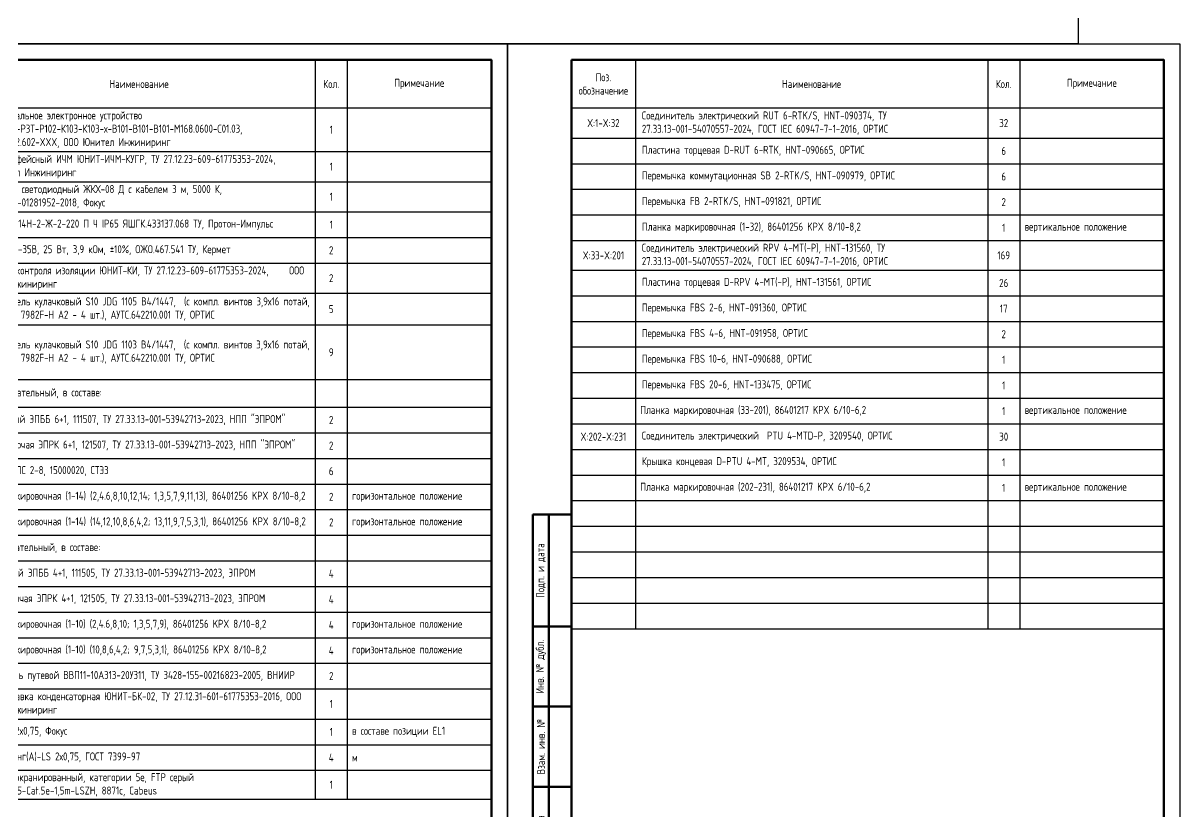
# Model space of a CAD drawing. Header units: millimetres. Extents: x -1036 to 3564, y -90 to 586.
# Drawn here: x -361.2 to 0, y 57.1 to 303.5 of the extents above; entities that cross this region are included whole.
import ezdxf

# ---------------------------------------------------------------- set-up
doc = ezdxf.new("R2010")
doc.units = ezdxf.units.MM
doc.styles.add('Gost_type_A', font='GOST_0.TTF')

# ---------------------------------------------------------------- blocks, each defined once
blk = doc.blocks.new('Штамп левый нижний')
at = {"lineweight": 50}
for points in [[(-12, 145), (-7, 145), (-7, 110), (-12, 110)], [(-7, 145), (0, 145), (0, 110), (-7, 110)], [(-12, 110), (-7, 110), (-7, 85), (-12, 85)], [(-7, 110), (0, 110), (0, 85), (-7, 85)], [(-12, 85), (-7, 85), (-7, 60), (-12, 60)], [(-7, 85), (0, 85), (0, 60), (-7, 60)], [(-12, 60), (-7, 60), (-7, 25), (-12, 25)], [(-7, 60), (0, 60), (0, 25), (-7, 25)], [(-12, 25), (-7, 25), (-7, 0), (-12, 0)], [(-7, 25), (0, 25), (0, 0), (-7, 0)]]:
    blk.add_lwpolyline(points, close=True, dxfattribs=at)
at = {"char_height": 2.5, "attachment_point": 5, "rotation": 90, "style": 'Gost_type_A'}
for s, insert, width in [('Подп. и дата', (-9.5, 127.5), 35), ('Инв. № дубл.', (-9.5, 97.5), 25), ('Взам. инв. №', (-9.5, 72.5), 25), ('Подп. и дата', (-9.5, 42.5), 35), ('Инв. N подл.', (-9.5, 12.5), 25)]:
    blk.add_mtext(s, dxfattribs=dict(at, insert=insert, width=width))
blk = doc.blocks.new('Формат_А4')
blk.add_lwpolyline([(0, 297), (0, 0), (-210, 0), (-210, 297)], close=True)
at = {"lineweight": 50}
blk.add_lwpolyline([(-190, 292), (-5, 292), (-5, 5), (-190, 5)], close=True, dxfattribs=at)
blk = doc.blocks.new('*T23')
at = {"color": 0, "lineweight": -2, "transparency": 16777216}
for p, q in [((0, 0), (185, 0)), ((0, 0), (0, -15)), ((20, 0), (20, -15)), ((130, 0), (130, -15)), ((140, 0), (140, -15)), ((185, 0), (185, -15)), ((210, 0), (395, 0)), ((210, 0), (210, -15)), ((230, 0), (230, -15)), ((340, 0), (340, -15)), ((350, 0), (350, -15)), ((395, 0), (395, -15))]:
    blk.add_line(p, q, dxfattribs=at)
at = {"color": 0, "linetype": 'ByBlock', "lineweight": -2, "transparency": 16777216}
for p, q in [((0, -15), (185, -15)), ((0, -15), (0, -230.93)), ((20, -15), (20, -230.93)), ((130, -15), (130, -230.93)), ((140, -15), (140, -124.46)), ((185, -15), (185, -230.93)), ((210, -15), (395, -15)), ((210, -15), (210, -177.66)), ((230, -15), (230, -177.66)), ((340, -15), (340, -177.66)), ((350, -15), (350, -105.66)), ((395, -15), (395, -177.66)), ((210, -24.41), (395, -24.41)), ((0, -28.63), (185, -28.63)), ((210, -32.41), (395, -32.41)), ((0, -38.06), (185, -38.06)), ((210, -40.41), (395, -40.41)), ((0, -47.45), (185, -47.45)), ((210, -48.41), (395, -48.41)), ((0, -55.45), (185, -55.45)), ((210, -56.41), (395, -56.41)), ((0, -63.45), (185, -63.45)), ((210, -65.66), (395, -65.66)), ((0, -72.88), (185, -72.88)), ((210, -73.66), (395, -73.66)), ((0, -82.78), (185, -82.78)), ((210, -81.66), (395, -81.66)), ((210, -89.66), (395, -89.66)), ((0, -99.79), (185, -99.79)), ((210, -97.66), (395, -97.66)), ((210, -105.66), (395, -105.66)), ((350, -105.66), (350, -113.66)), ((0, -108.46), (185, -108.46)), ((210, -113.66), (395, -113.66)), ((350, -113.66), (350, -129.66)), ((0, -116.46), (185, -116.46)), ((210, -121.66), (395, -121.66)), ((0, -124.46), (185, -124.46)), ((140, -124.46), (140, -188.46)), ((210, -129.66), (395, -129.66)), ((350, -129.66), (350, -137.66)), ((0, -132.46), (185, -132.46)), ((0, -140.46), (185, -140.46)), ((210, -137.66), (395, -137.66)), ((350, -137.66), (350, -177.66)), ((210, -145.66), (395, -145.66)), ((0, -148.46), (185, -148.46)), ((210, -153.66), (395, -153.66)), ((0, -156.46), (185, -156.46)), ((210, -161.66), (395, -161.66)), ((0, -164.46), (185, -164.46)), ((210, -169.66), (395, -169.66)), ((0, -172.46), (185, -172.46)), ((0, -180.46), (185, -180.46)), ((210, -177.66), (395, -177.66)), ((0, -188.46), (185, -188.46)), ((140, -188.46), (140, -230.93)), ((0, -196.46), (185, -196.46)), ((0, -205.89), (185, -205.89)), ((0, -213.89), (185, -213.89)), ((0, -221.89), (185, -221.89)), ((0, -230.93), (185, -230.93))]:
    blk.add_line(p, q, dxfattribs=at)
at = {"transparency": 16777216, "char_height": 2.5, "style": 'Gost_type_A'}
for s, insert, width, attachment_point in [('Поз. обозначение', (10, -7.5), 17, 5), ('Наименование', (75, -7.5), 107, 5), ('Кол.', (135, -7.5), 7, 5), ('Примечание', (162.5, -7.5), 42, 5), ('Поз. обозначение', (220, -7.5), 17, 5), ('Наименование', (285, -7.5), 107, 5), ('Кол.', (345, -7.5), 7, 5), ('Примечание', (372.5, -7.5), 42, 5), ('Перемычка FBS 10-6, HNT-090688, ОРТИС', (232, -93.66), 106, 4), ('1', (345, -93.66), 7, 5), ('Перемычка ПС 2-8, 15000020, СТЭЗ ', (21.5, -128.46), 107, 4), ('6', (135, -128.46), 7, 5), ('2', (135, -136.46), 7, 5), ('Планка маркировочная (1-14) (14,12,10,8,6,4,2; 13,11,9,7,5,3,1), 86401256 KPX 8/10-8,2', (21.5, -144.46), 107, 4), ('2', (135, -144.46), 7, 5), ('{\\C256;Блок испытательный, в составе:}', (21.5, -152.46), 107, 4), ('Блок базовый ЭПББ 4+1, 111505, ТУ 27.33.13-001-53942713-2023, ЭПРОМ', (21.5, -160.46), 107, 4), ('4', (135, -160.46), 7, 5), ('Крышка рабочая ЭПРК 4+1, 121505, ТУ 27.33.13-001-53942713-2023, ЭПРОМ', (21.5, -168.46), 107, 4), ('4', (135, -168.46), 7, 5), ('Планка маркировочная (1-10) (2,4.6,8,10; 1,3,5,7,9), 86401256 KPX 8/10-8,2', (21.5, -176.46), 107, 4), ('4', (135, -176.46), 7, 5), ('Планка маркировочная (1-10) (10,8,6,4,2; 9,7,5,3,1), 86401256 KPX 8/10-8,2', (21.5, -184.46), 107, 4), ('4', (135, -184.46), 7, 5)]:
    blk.add_mtext(s, dxfattribs=dict(at, insert=insert, width=width, attachment_point=attachment_point))
at = {"color": 0, "transparency": 16777216, "char_height": 2.5, "style": 'Gost_type_A'}
for s, insert, width, attachment_point in [('{\\C256;Интеллектуальное электронное устройство \\C6;ЮНИТ-М514-РЗТ-Р102-К103-К103-х-В101-В101-В101-М168.0600-С01.03,\\C256; НЛПР.656122.602-XXX, }ООО Юнител Инжиниринг', (22, -21.81), 106, 4), ('Соединитель электрический RUT 6-RTK/S, HNT-090374, ТУ 27.33.13-001-54070557-2024, ГОСТ IEC 60947-7-1-2016, ОРТИС', (232, -19.71), 106, 4), ('A1', (10, -21.81), 18, 5), ('1', (135, -21.81), 7, 5), ('X:1-X:32', (220, -19.71), 18, 5), ('32', (345, -19.71), 7, 5), ('Пластина торцевая D-RUT 6-RTK, HNT-090665, ОРТИС', (232, -28.41), 106, 4), ('6', (345, -28.41), 7, 5), ('A1.1', (10, -33.34), 18, 5), ('Блок интерфейсный ИЧМ ЮНИТ-ИЧМ-КУГР, ТУ 27.12.23-609-61775353-2024,     ООО Юнител Инжиниринг', (22, -33.34), 106, 4), ('1', (135, -33.34), 7, 5), ('Перемычка коммутационная SB 2-RTK/S, HNT-090979, ОРТИС', (232, -36.41), 106, 4), ('6', (345, -36.41), 7, 5), ('Светильник светодиодный ЖКХ-08 Д с кабелем 3 м, 5000 К,\\PТУ 3461-009-01281952-2018, Фокус ', (22, -42.75), 106, 4), ('EL1', (10, -42.75), 18, 5), ('1', (135, -42.75), 7, 5), ('Перемычка FB 2-RTK/S, HNT-091821, ОРТИС', (232, -44.41), 106, 4), ('2', (345, -44.41), 7, 5), ('HL1', (10, -51.45), 18, 5), ('{\\C256;Лампа СКЛ 14Н-2-Ж-2-220 П Ч IP65 ЯШГК.433137.068 ТУ, Протон-Импульс}', (22, -51.45), 106, 4), ('1', (135, -51.45), 7, 5), ('{\\C256;Планка маркировочная} (1-32), 86401256 KPX 8/10-8,2', (232, -52.41), 106, 4), ('1', (345, -52.41), 7, 5), ('вертикальное положение', (351.5, -52.41), 42, 4), ('Соединитель электрический RPV 4-MT(-P), HNT-131560, ТУ 27.33.13-001-54070557-2024, ГОСТ IEC 60947-7-1-2016, ОРТИС ', (232, -61.03), 106, 4), ('R1, R2', (10, -59.45), 18, 5), ('{\\C256;Резистор С5-35В, 25 Вт, 3,9 кОм, ±10%, ОЖО.467.541 ТУ, Кермет}', (22, -59.45), 106, 4), ('2', (135, -59.45), 7, 5), ('X:33-X:201', (220, -61.03), 18, 5), ('169', (345, -61.03), 7, 5), ('{\\C256;Устройство контроля изоляции ЮНИТ-КИ, ТУ 27.12.23-609-61775353-2024,     ООО Юнител Инжиниринг}', (22, -68.16), 106, 4), ('{\\fGOST type A|b0|i0|c0|p34;\\W1;KS1, KS2}', (10, -68.16), 18, 5), ('2', (135, -68.16), 7, 5), ('Пластина торцевая D-RPV 4-MT(-P), HNT-131561, ОРТИС', (232, -69.66), 106, 4), ('26', (345, -69.66), 7, 5), ('SA1, SA3, SA5, SA7, SA9', (10, -77.83), 18, 5), ('{\\C256;Переключатель кулачковый S10 JDG 1105 B4/1447,  (с компл. винтов 3,9х16 потай, саморез DIN 7982F-H A2 - 4 шт.), АУТС.642210.001 ТУ, ОРТИС}', (22, -77.83), 106, 4), ('5', (135, -77.83), 7, 5), ('Перемычка FBS 2-6, HNT-091360, ОРТИС', (232, -77.66), 106, 4), ('17', (345, -77.66), 7, 5), ('SA2, SA4, SA6, SA8, SA10, SA11-SA14', (10, -91.29), 18, 5), ('Перемычка FBS 4-6, HNT-091958, ОРТИС', (232, -85.66), 106, 4), ('2', (345, -85.66), 7, 5), ('{\\C256;Переключатель кулачковый S10 JDG 1103 B4/1447,  (с компл. винтов 3,9х16 потай, саморез DIN 7982F-H A2 - 4 шт.), АУТС.642210.001 ТУ, ОРТИС}', (22, -91.29), 106, 4), ('9', (135, -91.29), 7, 5), ('Перемычка FBS 20-6, HNT-133475, ОРТИС', (232, -101.66), 106, 4), ('1', (345, -101.66), 7, 5), ('SG1, SG2', (10, -104.12), 18, 5), ('{\\C256;Блок испытательный, в составе:}', (22, -104.12), 106, 4), ('{\\C256;Планка маркировочная} (33-201), 86401217 KPX 6/10-6,2', (231.5, -109.66), 107, 4), ('{\\C256;Блок базовый ЭПББ 6+1, 111507, ТУ 27.33.13-001-53942713-2023, НПП "ЭПРОМ"}', (22, -112.46), 106, 4), ('2', (135, -112.46), 7, 5), ('1', (345, -109.66), 7, 5), ('вертикальное положение', (351.5, -109.66), 42, 4), ('{\\C256;Крышка рабочая ЭПРК 6+1, 121507, ТУ 27.33.13-001-53942713-2023, НПП "ЭПРОМ"}', (22, -120.46), 106, 4), ('X:202-X:231', (220, -117.66), 18, 5), ('Соединитель электрический  PTU 4-MTD-P, 3209540, ОРТИС', (232, -117.66), 106, 4), ('30', (345, -117.66), 7, 5), ('2', (135, -120.46), 7, 5), ('Крышка концевая D-PTU 4-MT, 3209534, ОРТИС', (232, -125.66), 106, 4), ('1', (345, -125.66), 7, 5), ('{\\C256;Планка маркировочная} (202-231), 86401217 KPX 6/10-6,2', (231.5, -133.66), 107, 4), ('1', (345, -133.66), 7, 5), ('вертикальное положение', (351.5, -133.66), 42, 4), ('{\\C256;Планка маркировочная} (1-14) (2,4.6,8,10,12,14; 1,3,5,7,9,11,13){\\C256;, 86401256 KPX 8/10-8,2}', (21.5, -136.46), 107, 4), ('горизонтальное положение', (141.5, -136.46), 42, 4), ('горизонтальное положение', (141.5, -144.46), 42, 4), ('SG3-SG6', (10, -152.46), 18, 5), ('горизонтальное положение', (141.5, -176.46), 42, 4), ('горизонтальное положение', (141.5, -184.46), 42, 4), ('SQ1, SQ2', (10, -192.46), 18, 5), ('{\\C256;Выключатель путевой ВВП11-10А313-20У311, ТУ 3428-155-00216823-2005, ВНИИР }', (22, -192.46), 106, 4), ('2', (135, -192.46), 7, 5), ('{\\C256;Блок-приставка конденсаторная ЮНИТ-БК-02, ТУ 27.12.31-601-61775353-2016, }ООО Юнител Инжиниринг', (22, -201.17), 106, 4), ('UZ1', (10, -201.17), 18, 5), ('1', (135, -201.17), 7, 5), ('WE1', (10, -209.89), 18, 5), ('Кабель 3м 2х0,75, Фокус', (22, -209.89), 106, 4), ('1', (135, -209.89), 7, 5), ('{\\C256;в составе позиции} EL1', (141.5, -209.89), 42, 4), ('WE2', (10, -217.89), 18, 5), ('Провод ПВСнг(А)-LS 2х0,75, ГОСТ 7399-97', (22, -217.89), 106, 4), ('4', (135, -217.89), 7, 5), ('{\\C256;м}', (141.5, -217.89), 42, 4), ('{\\C256;Патч-корд экранированный, категории 5е, FTP серый PC-FTP-RJ45-Cat.5e-1,5m-LSZH, 8871c, Cabeus}', (22, -226.41), 106, 4), ('WE3', (10, -226.41), 18, 5), ('1', (135, -226.41), 7, 5)]:
    blk.add_mtext(s, dxfattribs=dict(at, insert=insert, width=width, attachment_point=attachment_point))
blk = doc.blocks.new('*T34')
at = {"color": 0, "lineweight": -2, "transparency": 16777216}
for p, q in [((0, 0), (185, 0)), ((0, 0), (0, -15)), ((20, 0), (20, -15)), ((130, 0), (130, -15)), ((140, 0), (140, -15)), ((185, 0), (185, -15))]:
    blk.add_line(p, q, dxfattribs=at)
at = {"color": 0, "linetype": 'ByBlock', "lineweight": -2, "transparency": 16777216}
for p, q in [((0, -15), (185, -15)), ((0, -15), (0, -177.66)), ((20, -15), (20, -177.66)), ((130, -15), (130, -177.66)), ((140, -15), (140, -105.66)), ((185, -15), (185, -177.66)), ((0, -24.41), (185, -24.41)), ((0, -32.41), (185, -32.41)), ((0, -40.41), (185, -40.41)), ((0, -48.41), (185, -48.41)), ((0, -56.41), (185, -56.41)), ((0, -65.66), (185, -65.66)), ((0, -73.66), (185, -73.66)), ((0, -81.66), (185, -81.66)), ((0, -89.66), (185, -89.66)), ((0, -97.66), (185, -97.66)), ((0, -105.66), (185, -105.66)), ((140, -105.66), (140, -113.66)), ((0, -113.66), (185, -113.66)), ((140, -113.66), (140, -129.66)), ((0, -121.66), (185, -121.66)), ((0, -129.66), (185, -129.66)), ((140, -129.66), (140, -137.66)), ((0, -137.66), (185, -137.66)), ((140, -137.66), (140, -177.66)), ((0, -145.66), (185, -145.66)), ((0, -153.66), (185, -153.66)), ((0, -161.66), (185, -161.66)), ((0, -169.66), (185, -169.66)), ((0, -177.66), (185, -177.66))]:
    blk.add_line(p, q, dxfattribs=at)
at = {"transparency": 16777216, "char_height": 2.5, "style": 'Gost_type_A'}
for s, insert, width, attachment_point in [('Поз. обозначение', (10, -7.5), 17, 5), ('Наименование', (75, -7.5), 107, 5), ('Кол.', (135, -7.5), 7, 5), ('Примечание', (162.5, -7.5), 42, 5), ('Перемычка FBS 10-6, HNT-090688, ОРТИС', (22, -93.66), 106, 4), ('1', (135, -93.66), 7, 5)]:
    blk.add_mtext(s, dxfattribs=dict(at, insert=insert, width=width, attachment_point=attachment_point))
at = {"color": 0, "transparency": 16777216, "char_height": 2.5, "style": 'Gost_type_A'}
for s, insert, width, attachment_point in [('Соединитель электрический RUT 6-RTK/S, HNT-090374, ТУ 27.33.13-001-54070557-2024, ГОСТ IEC 60947-7-1-2016, ОРТИС', (22, -19.71), 106, 4), ('X:1-X:32', (10, -19.71), 18, 5), ('32', (135, -19.71), 7, 5), ('Пластина торцевая D-RUT 6-RTK, HNT-090665, ОРТИС', (22, -28.41), 106, 4), ('6', (135, -28.41), 7, 5), ('Перемычка коммутационная SB 2-RTK/S, HNT-090979, ОРТИС', (22, -36.41), 106, 4), ('6', (135, -36.41), 7, 5), ('Перемычка FB 2-RTK/S, HNT-091821, ОРТИС', (22, -44.41), 106, 4), ('2', (135, -44.41), 7, 5), ('{\\C256;Планка маркировочная} (1-32), 86401256 KPX 8/10-8,2', (22, -52.41), 106, 4), ('1', (135, -52.41), 7, 5), ('вертикальное положение', (141.5, -52.41), 42, 4), ('Соединитель электрический RPV 4-MT(-P), HNT-131560, ТУ 27.33.13-001-54070557-2024, ГОСТ IEC 60947-7-1-2016, ОРТИС ', (22, -61.03), 106, 4), ('X:33-X:201', (10, -61.03), 18, 5), ('169', (135, -61.03), 7, 5), ('Пластина торцевая D-RPV 4-MT(-P), HNT-131561, ОРТИС', (22, -69.66), 106, 4), ('26', (135, -69.66), 7, 5), ('Перемычка FBS 2-6, HNT-091360, ОРТИС', (22, -77.66), 106, 4), ('17', (135, -77.66), 7, 5), ('Перемычка FBS 4-6, HNT-091958, ОРТИС', (22, -85.66), 106, 4), ('2', (135, -85.66), 7, 5), ('Перемычка FBS 20-6, HNT-133475, ОРТИС', (22, -101.66), 106, 4), ('1', (135, -101.66), 7, 5), ('{\\C256;Планка маркировочная} (33-201), 86401217 KPX 6/10-6,2', (21.5, -109.66), 107, 4), ('1', (135, -109.66), 7, 5), ('вертикальное положение', (141.5, -109.66), 42, 4), ('X:202-X:231', (10, -117.66), 18, 5), ('Соединитель электрический  PTU 4-MTD-P, 3209540, ОРТИС', (22, -117.66), 106, 4), ('30', (135, -117.66), 7, 5), ('Крышка концевая D-PTU 4-MT, 3209534, ОРТИС', (22, -125.66), 106, 4), ('1', (135, -125.66), 7, 5), ('{\\C256;Планка маркировочная} (202-231), 86401217 KPX 6/10-6,2', (21.5, -133.66), 107, 4), ('1', (135, -133.66), 7, 5), ('вертикальное положение', (141.5, -133.66), 42, 4)]:
    blk.add_mtext(s, dxfattribs=dict(at, insert=insert, width=width, attachment_point=attachment_point))

msp = doc.modelspace()

# ---------------------------------------------------------------- linework, layer by layer
msp.add_lwpolyline([(-840, 513), (-31.75, 513), (-31.75, 297), (-840, 297)], close=True)

# ---------------------------------------------------------------- block references
at = {"color": 1}
for name, p in [('Формат_А4', (-210, 0)), ('Формат_А4', (0, 0)), ('Штамп левый нижний', (-190, 5))]:
    msp.add_blockref(name, p, dxfattribs=at)
for name, p in [('*T23', (-400, 292)), ('*T34', (-190, 292))]:
    msp.add_blockref(name, p)

doc.saveas('drawing.dxf')
